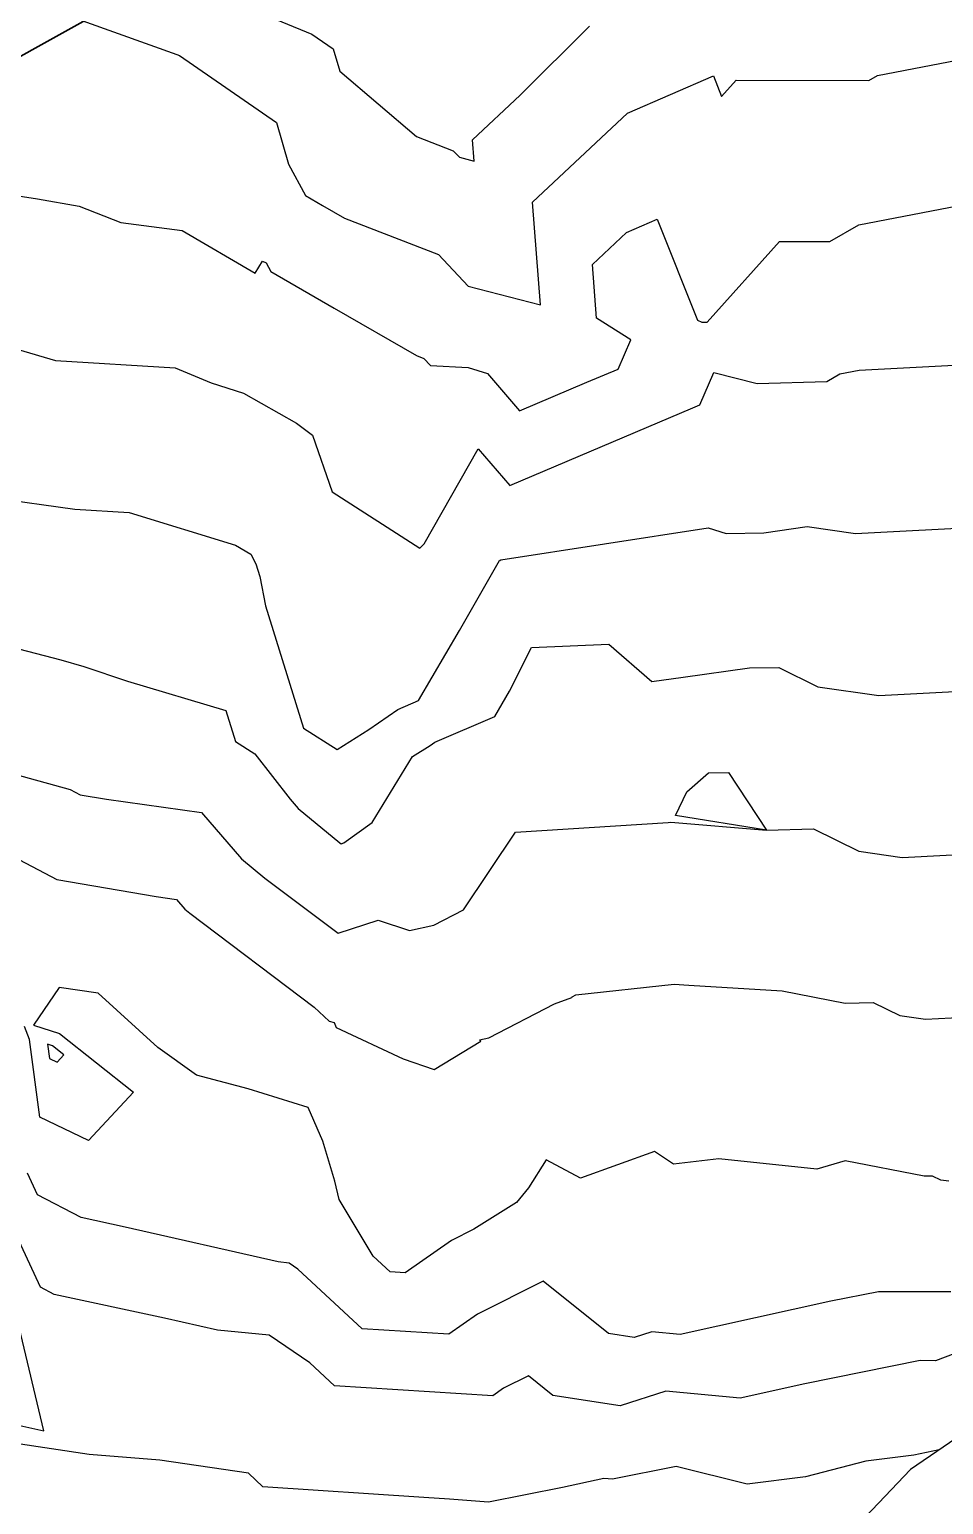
# Model space of a CAD drawing. Header units: metres. Extents: x 419533 to 423558, y 4805342 to 4807578.
# Drawn here: x 420783.75 to 420794.35, y 4805839.74 to 4805856.85 of the extents above; entities that cross this region are included whole.
import ezdxf

# ---------------------------------------------------------------- set-up
doc = ezdxf.new("R2010")
doc.units = ezdxf.units.M
doc.linetypes.add('PHANTOM', pattern=[2.5, 1.25, -0.25, 0.25, -0.25, 0.25, -0.25])
for name, color, linetype in [('C-TINN-BNDY', 110, 'Continuous'), ('C-TOPO-MAJR', 9, 'Continuous'), ('C-TOPO-MINR', 8, 'Continuous')]:
    doc.layers.add(name, color=color, linetype=linetype)

# ---------------------------------------------------------------- blocks, each defined once
blk = doc.blocks.new('AN30 +3 +0')
at = {"linetype": 'PHANTOM', "flags": 128}
blk.add_lwpolyline([(-11.38231219508452, 2.793967723846436e-09), (11.38231219508452, 2.793967723846436e-09)], dxfattribs=at)
blk = doc.blocks.new('tower_bases_layout_1')
at = {"color": 31, "lineweight": 30, "true_color": 0xffbd7a, "elevation": 1718.013}
blk.add_lwpolyline([(423449.834, 4807399.592), (423130.593, 4807500.114), (421950.92, 4806612.998), (421795.045, 4806430.988), (421305.015, 4806147.038), (421305.015, 4806147.038), (420630.083, 4805770.97), (419765.157, 4805549.54), (419617.356, 4805580.088)], dxfattribs=at)
at = {"rotation": 29.12628566}
blk.add_blockref('AN30 +3 +0', (420774.5034693689, 4805851.440205995, 1718.013), dxfattribs=at)
blk = doc.blocks.new('leg_extensions_profiles_1')
at = {"layer": 'C-TINN-BNDY', "color": 110, "linetype": 'Continuous', "lineweight": -3, "flags": 128}
blk.add_lwpolyline([(421153.82, 4806042.891), (421085.295, 4806009.979), (421037.348, 4805986.37), (420994.894, 4805949.359), (420921.637, 4805915.578), (420890.205, 4805900.173), (420841.568, 4805872.688), (420793.968, 4805840.145), (420761.057, 4805805.542), (420694.272, 4805788.321), (420637.63, 4805756.679), (420635.977, 4805756.526), (420540.025, 4805730.054), (420500.491, 4805719.481), (420422.087, 4805699.837), (420396.243, 4805692.836), (420350.788, 4805681.109)], dxfattribs=at)
at = {"layer": 'C-TOPO-MAJR', "color": 9, "linetype": 'Continuous', "lineweight": -3, "flags": 128}
for points, elevation in [([(420785.7636530414, 4805857.313878832), (420787.0230761035, 4805856.793173516), (420787.2726819709, 4805856.621115342), (420787.3480315561, 4805856.360220892), (420788.2399518477, 4805855.603802912), (420788.6646692242, 4805855.438803069), (420788.7359115192, 4805855.363663885), (420788.9087373604, 4805855.318723572), (420788.88949663, 4805855.564124867), (420789.4427037037, 4805856.084592593), (420790.2439573171, 4805856.883128049)], 1670), ([(420782.8457358491, 4805849.862725067), (420784.114067729, 4805849.532915006), (420784.3805986486, 4805849.458066217), (420784.8866496815, 4805849.288646497), (420786.0273401869, 4805848.948746729), (420786.1396755814, 4805848.586940697), (420786.3639669422, 4805848.446033058), (420786.7722839506, 4805847.917629629), (420786.8653259453, 4805847.810477183), (420787.3504807861, 4805847.413225764), (420787.366299495, 4805847.401280303), (420787.3965326087, 4805847.411252174), (420787.7242075472, 4805847.647726415), (420788.1940253165, 4805848.414721519), (420788.395483871, 4805848.539812903), (420788.4512251309, 4805848.578329843), (420789.1471464675, 4805848.877436531), (420789.232767799, 4805849.02434295), (420789.3172341824, 4805849.171248151), (420789.5716967384, 4805849.676546148), (420790.4681068493, 4805849.716413699), (420790.9676097561, 4805849.281707318), (420791.330375, 4805849.33325), (420792.1020779768, 4805849.442065332), (420792.4389139073, 4805849.446841059), (420792.8932310728, 4805849.223226881), (420793.600051282, 4805849.12102735), (420797.1955139361, 4805849.310794017)], 1675), ([(420794.8993505585, 4805841.646848982), (420794.2589912329, 4805841.406450959), (420794.0798792319, 4805841.406572511), (420792.7425426483, 4805841.139187247), (420791.9906944445, 4805840.97308165), (420791.128461169, 4805841.051508007), (420790.600823026, 4805840.881422793), (420789.8200638776, 4805841.002475934), (420789.5362688409, 4805841.230634641), (420789.2494881831, 4805841.086412851), (420789.1251106368, 4805840.999602277), (420787.2863689424, 4805841.115575168), (420787.0018373812, 4805841.380143612), (420786.5293461929, 4805841.702564467), (420785.9323062465, 4805841.759921504), (420785.3162859745, 4805841.900611112), (420784.0383814239, 4805842.175686941), (420783.8784238969, 4805842.258925136), (420783.5551943948, 4805842.957135659)], 1680)]:
    blk.add_lwpolyline(points, dxfattribs=dict(at, elevation=elevation))
at = {"layer": 'C-TOPO-MINR', "color": 8, "linetype": 'Continuous', "lineweight": -3, "flags": 128}
for points, elevation in [([(420784.0435886654, 4805857.063677331), (420785.4575703163, 4805856.556214599), (420785.4918736682, 4805856.542031963), (420786.6142273236, 4805855.76837178), (420786.7538581315, 4805855.284906575), (420786.9503798883, 4805854.91982472), (420787.1477739602, 4805854.805431585), (420787.4038754302, 4805854.657770131), (420788.4941662404, 4805854.234199489), (420788.8394173623, 4805853.870063439), (420789.6769579777, 4805853.652275771), (420789.5837144377, 4805854.841528201), (420790.6836740671, 4805855.876391119), (420791.6809194631, 4805856.307229866), (420791.7758135452, 4805856.069929766), (420791.9454967356, 4805856.259528291), (420793.4840762091, 4805856.252414265), (420793.5860412213, 4805856.311858779), (420796.2961718084, 4805856.831958365)], 1671), ([(420782.9884671533, 4805855.013725548), (420783.8453684211, 4805854.879736843), (420784.3266626361, 4805854.79734341), (420784.8111881188, 4805854.60709901), (420785.5202439025, 4805854.514081301), (420786.3684375, 4805854.019625001), (420786.4520412371, 4805854.159175257), (420786.4947345133, 4805854.138460177), (420786.5481452514, 4805854.039238128), (420787.28339783, 4805853.613147076), (420788.2373234687, 4805853.063138334), (420788.3236632566, 4805853.029595908), (420788.4007959927, 4805852.94824408), (420788.8369135201, 4805852.92362972), (420789.0621237993, 4805852.85555603), (420789.4330720372, 4805852.423691711), (420790.2124552802, 4805852.754733297), (420790.5768445879, 4805852.907709533), (420790.7242958777, 4805853.244871675), (420790.3265455247, 4805853.498905092), (420790.2779322455, 4805854.118931536), (420790.6723372698, 4805854.489995277), (420791.0299127517, 4805854.644478188), (420791.4978902027, 4805853.474214527), (420791.54935125, 4805853.45245125), (420791.6091962617, 4805853.449154206), (420792.4498492927, 4805854.388472796), (420793.0321954079, 4805854.385780166), (420793.3669572519, 4805854.580942748), (420794.8350481565, 4805854.862683221)], 1672), ([(420783.6189289805, 4805853.132344788), (420784.0518319672, 4805853.007040983), (420785.4402857143, 4805852.921972281), (420785.8593387816, 4805852.746802378), (420786.2309001848, 4805852.627014787), (420786.845392562, 4805852.279066116), (420787.0329812606, 4805852.140458263), (420787.2597983789, 4805851.482305977), (420788.2774507615, 4805850.829831473), (420788.3264824685, 4805850.880597476), (420788.9531829787, 4805851.98227842), (420789.3192068164, 4805851.556147172), (420791.4446751078, 4805852.458935884), (420791.5237164846, 4805852.49211867), (420791.6871490196, 4805852.86582353), (420792.1886452096, 4805852.738592815), (420792.996513089, 4805852.76178534), (420793.1478732824, 4805852.850026717), (420793.3739245047, 4805852.893408077), (420798.740343606, 4805853.176644913)], 1673), ([(420783.3344444445, 4805851.414777777), (420784.2753722084, 4805851.283084367), (420784.9071018957, 4805851.243452607), (420786.1391703511, 4805850.862980493), (420786.31801812, 4805850.760488109), (420786.3737551402, 4805850.647925233), (420786.4236155219, 4805850.499751114), (420786.48672, 4805850.15926), (420786.9268848837, 4805848.741591861), (420787.3168189135, 4805848.496621731), (420787.6858064516, 4805848.725736657), (420788.0230692263, 4805848.958783595), (420788.2614485928, 4805849.061238943), (420788.7362577943, 4805849.875901815), (420789.2020064378, 4805850.685938841), (420789.2042468085, 4805850.689877204), (420789.2053415957, 4805850.688602634), (420789.2156652893, 4805850.692987603), (420791.6221110075, 4805851.066562501), (420791.8291685761, 4805850.998911621), (420792.2683425077, 4805851.006363914), (420792.7672793388, 4805851.08017686), (420793.3293960114, 4805850.998900095), (420797.967928771, 4805851.243719465)], 1674), ([(420782.6123051844, 4805848.475428647), (420784.2226921444, 4805848.031298302), (420784.3371699475, 4805847.970448163), (420784.6431501225, 4805847.918547794), (420785.7440835763, 4805847.762411078), (420786.20952412, 4805847.226383312), (420786.4810484716, 4805847.004055459), (420787.3294308081, 4805846.363401515), (420787.7922026316, 4805846.516038815), (420788.1588370909, 4805846.395895272), (420788.4393531995, 4805846.456265997), (420788.7834548387, 4805846.634655484), (420789.3873118483, 4805847.537672985), (420791.1563697148, 4805847.646846607), (420791.1870779436, 4805847.650233831), (420792.296, 4805847.56), (420791.2414238683, 4805847.730670782), (420791.3740894309, 4805848.002939024), (420791.6260035587, 4805848.223004448), (420791.8584265506, 4805848.22947334), (420792.296, 4805847.56), (420792.8428682121, 4805847.574637027), (420793.368940074, 4805847.315705302), (420793.8707065527, 4805847.243154606), (420796.4230991011, 4805847.37786857)], 1676), ([(420783.6345817409, 4805847.214950106), (420784.0661725722, 4805846.985540027), (420785.2197432598, 4805846.789871324), (420785.4544820214, 4805846.756580175), (420785.5537222946, 4805846.642289439), (420785.6116161572, 4805846.594885153), (420787.0527032258, 4805845.506651613), (420787.2273256379, 4805845.344533415), (420787.282325752, 4805845.327629494), (420787.3076180328, 4805845.26965082), (420788.0848066225, 4805844.906463576), (420788.4451252236, 4805844.78416458), (420788.9862676056, 4805845.112694836), (420788.9683515982, 4805845.128894977), (420789.0786254705, 4805845.152627353), (420789.8375909091, 4805845.546090909), (420790.04021875, 4805845.61728125), (420790.0427894737, 4805845.627421052), (420790.0845714286, 4805845.648428571), (420791.2285373134, 4805845.774611941), (420791.3976949152, 4805845.760847458), (420792.4810415512, 4805845.696288088), (420793.2101806293, 4805845.552644053), (420793.533563671, 4805845.56129946), (420793.8446490752, 4805845.408183724), (420794.1413618234, 4805845.365281861), (420795.6506842662, 4805845.444943123)], 1677), ([(420794.412017094, 4805843.487409117), (420794.3203580764, 4805843.500662145), (420794.2242591299, 4805843.547961893), (420794.1243612587, 4805843.545288108), (420793.2080140187, 4805843.725813084), (420792.8805430328, 4805843.626983607), (420791.7448416887, 4805843.74608971), (420791.2203634409, 4805843.687075268), (420790.9980501193, 4805843.83249642), (420790.1403874539, 4805843.523250923), (420789.7428994083, 4805843.735195266), (420789.5379156626, 4805843.412168674), (420789.3969139785, 4805843.241419354), (420788.9041298406, 4805842.933323462), (420788.6431366322, 4805842.802070162), (420788.105544646, 4805842.426852366), (420787.9315758755, 4805842.437824903), (420787.7362379421, 4805842.619457664), (420787.3418722359, 4805843.275199017), (420787.2929565217, 4805843.487347826), (420787.1532031872, 4805843.953573706), (420786.9829860601, 4805844.34377036), (420786.2866, 4805844.5578), (420785.6869122257, 4805844.718329154), (420785.2386313993, 4805845.038324231), (420784.5481637852, 4805845.6674404), (420784.0955062138, 4805845.734888981), (420783.7980691244, 4805845.298184332), (420784.0984381444, 4805845.200789948), (420784.956084788, 4805844.521112219), (420784.4358696511, 4805843.961718236), (420783.8714528651, 4805844.229977818), (420783.7512653465, 4805845.131615842), (420783.6923137697, 4805845.280597442)], 1678), ([(420794.4354295891, 4805842.205903014), (420793.5978175846, 4805842.206471451), (420793.0439236393, 4805842.095726645), (420791.29625, 4805841.709613637), (420790.9659311449, 4805841.739658527), (420790.7637946325, 4805841.674499417), (420790.4646882591, 4805841.720874494), (420789.7094728955, 4805842.328034376), (420788.9463124077, 4805841.944241507), (420788.6153276414, 4805841.713227321), (420787.6089724089, 4805841.776700036), (420786.8640337909, 4805842.469372756), (420786.7618335026, 4805842.53911269), (420786.6326932007, 4805842.551519071), (420784.8609125683, 4805842.956166667), (420784.3514413013, 4805843.065833098), (420783.842231532, 4805843.33081408), (420783.7263333334, 4805843.581166667)], 1679), ([(420794.2986737498, 4805840.371073862), (420794.00625, 4805840.309333333), (420793.449343832, 4805840.242091863), (420792.7511312217, 4805840.059662142), (420792.0744555113, 4805839.975479416), (420791.2495578447, 4805840.177438986), (420790.5100681004, 4805840.032301075), (420790.4121032028, 4805840.040010676), (420789.932971831, 4805839.935394366), (420789.0721755102, 4805839.766689796), (420788.619835443, 4805839.799548524), (420788.3226810036, 4805839.81772043), (420786.4564331337, 4805839.94452495), (420786.29024, 4805840.103200001), (420785.2618424242, 4805840.253678787), (420784.4428613139, 4805840.319372263), (420782.692, 4805840.582425532)], 1681)]:
    blk.add_lwpolyline(points, dxfattribs=dict(at, elevation=elevation))
for points, elevation in [([(420784.0185412371, 4805845.059681701), (420783.9611860465, 4805845.07827907), (420783.9835908811, 4805844.91019963), (420784.0704976959, 4805844.868894009), (420784.1505985038, 4805844.955027431), (420784.0185412371, 4805845.059681701)], 1677), ([(420782.2305282258, 4805841.838282258), (420782.7299503946, 4805840.857366404), (420783.9179438202, 4805840.591400749), (420783.6327157816, 4805841.795971578), (420783.3840554562, 4805842.333104651), (420782.2358809325, 4805843.434943381), (420782.2305282258, 4805841.838282258)], 1681)]:
    blk.add_lwpolyline(points, close=True, dxfattribs=dict(at, elevation=elevation))

msp = doc.modelspace()

# ---------------------------------------------------------------- linework, layer by layer
at = {"layer": 'C-TOPO-MAJR', "color": 9, "linetype": 'Continuous', "lineweight": -3, "flags": 128}
for points, elevation in [([(420785.7636530414, 4805857.313878832), (420787.0230761035, 4805856.793173516), (420787.2726819709, 4805856.621115342), (420787.3480315561, 4805856.360220892), (420788.2399518477, 4805855.603802912), (420788.6646692242, 4805855.438803069), (420788.7359115192, 4805855.363663885), (420788.9087373604, 4805855.318723572), (420788.88949663, 4805855.564124867), (420789.4427037037, 4805856.084592593), (420790.2439573171, 4805856.883128049)], 1670), ([(420782.8457358491, 4805849.862725067), (420784.114067729, 4805849.532915006), (420784.3805986486, 4805849.458066217), (420784.8866496815, 4805849.288646497), (420786.0273401869, 4805848.948746729), (420786.1396755814, 4805848.586940697), (420786.3639669422, 4805848.446033058), (420786.7722839506, 4805847.917629629), (420786.8653259453, 4805847.810477183), (420787.3504807861, 4805847.413225764), (420787.366299495, 4805847.401280303), (420787.3965326087, 4805847.411252174), (420787.7242075472, 4805847.647726415), (420788.1940253165, 4805848.414721519), (420788.395483871, 4805848.539812903), (420788.4512251309, 4805848.578329843), (420789.1471464675, 4805848.877436531), (420789.232767799, 4805849.02434295), (420789.3172341824, 4805849.171248151), (420789.5716967384, 4805849.676546148), (420790.4681068493, 4805849.716413699), (420790.9676097561, 4805849.281707318), (420791.330375, 4805849.33325), (420792.1020779768, 4805849.442065332), (420792.4389139073, 4805849.446841059), (420792.8932310728, 4805849.223226881), (420793.600051282, 4805849.12102735), (420797.1955139361, 4805849.310794017)], 1675), ([(420794.8993505585, 4805841.646848982), (420794.2589912329, 4805841.406450959), (420794.0798792319, 4805841.406572511), (420792.7425426483, 4805841.139187247), (420791.9906944445, 4805840.97308165), (420791.128461169, 4805841.051508007), (420790.600823026, 4805840.881422793), (420789.8200638776, 4805841.002475934), (420789.5362688409, 4805841.230634641), (420789.2494881831, 4805841.086412851), (420789.1251106368, 4805840.999602277), (420787.2863689424, 4805841.115575168), (420787.0018373812, 4805841.380143612), (420786.5293461929, 4805841.702564467), (420785.9323062465, 4805841.759921504), (420785.3162859745, 4805841.900611112), (420784.0383814239, 4805842.175686941), (420783.8784238969, 4805842.258925136), (420783.5551943948, 4805842.957135659)], 1680)]:
    msp.add_lwpolyline(points, dxfattribs=dict(at, elevation=elevation))
at = {"layer": 'C-TOPO-MINR', "color": 8, "linetype": 'Continuous', "lineweight": -3, "flags": 128}
for points, elevation in [([(420784.0435886654, 4805857.063677331), (420785.4575703163, 4805856.556214599), (420785.4918736682, 4805856.542031963), (420786.6142273236, 4805855.76837178), (420786.7538581315, 4805855.284906575), (420786.9503798883, 4805854.91982472), (420787.1477739602, 4805854.805431585), (420787.4038754302, 4805854.657770131), (420788.4941662404, 4805854.234199489), (420788.8394173623, 4805853.870063439), (420789.6769579777, 4805853.652275771), (420789.5837144377, 4805854.841528201), (420790.6836740671, 4805855.876391119), (420791.6809194631, 4805856.307229866), (420791.7758135452, 4805856.069929766), (420791.9454967356, 4805856.259528291), (420793.4840762091, 4805856.252414265), (420793.5860412213, 4805856.311858779), (420796.2961718084, 4805856.831958365)], 1671), ([(420782.9884671533, 4805855.013725548), (420783.8453684211, 4805854.879736843), (420784.3266626361, 4805854.79734341), (420784.8111881188, 4805854.60709901), (420785.5202439025, 4805854.514081301), (420786.3684375, 4805854.019625001), (420786.4520412371, 4805854.159175257), (420786.4947345133, 4805854.138460177), (420786.5481452514, 4805854.039238128), (420787.28339783, 4805853.613147076), (420788.2373234687, 4805853.063138334), (420788.3236632566, 4805853.029595908), (420788.4007959927, 4805852.94824408), (420788.8369135201, 4805852.92362972), (420789.0621237993, 4805852.85555603), (420789.4330720372, 4805852.423691711), (420790.2124552802, 4805852.754733297), (420790.5768445879, 4805852.907709533), (420790.7242958777, 4805853.244871675), (420790.3265455247, 4805853.498905092), (420790.2779322455, 4805854.118931536), (420790.6723372698, 4805854.489995277), (420791.0299127517, 4805854.644478188), (420791.4978902027, 4805853.474214527), (420791.54935125, 4805853.45245125), (420791.6091962617, 4805853.449154206), (420792.4498492927, 4805854.388472796), (420793.0321954079, 4805854.385780166), (420793.3669572519, 4805854.580942748), (420794.8350481565, 4805854.862683221)], 1672), ([(420783.6189289805, 4805853.132344788), (420784.0518319672, 4805853.007040983), (420785.4402857143, 4805852.921972281), (420785.8593387816, 4805852.746802378), (420786.2309001848, 4805852.627014787), (420786.845392562, 4805852.279066116), (420787.0329812606, 4805852.140458263), (420787.2597983789, 4805851.482305977), (420788.2774507615, 4805850.829831473), (420788.3264824685, 4805850.880597476), (420788.9531829787, 4805851.98227842), (420789.3192068164, 4805851.556147172), (420791.4446751078, 4805852.458935884), (420791.5237164846, 4805852.49211867), (420791.6871490196, 4805852.86582353), (420792.1886452096, 4805852.738592815), (420792.996513089, 4805852.76178534), (420793.1478732824, 4805852.850026717), (420793.3739245047, 4805852.893408077), (420798.740343606, 4805853.176644913)], 1673), ([(420783.3344444445, 4805851.414777777), (420784.2753722084, 4805851.283084367), (420784.9071018957, 4805851.243452607), (420786.1391703511, 4805850.862980493), (420786.31801812, 4805850.760488109), (420786.3737551402, 4805850.647925233), (420786.4236155219, 4805850.499751114), (420786.48672, 4805850.15926), (420786.9268848837, 4805848.741591861), (420787.3168189135, 4805848.496621731), (420787.6858064516, 4805848.725736657), (420788.0230692263, 4805848.958783595), (420788.2614485928, 4805849.061238943), (420788.7362577943, 4805849.875901815), (420789.2020064378, 4805850.685938841), (420789.2042468085, 4805850.689877204), (420789.2053415957, 4805850.688602634), (420789.2156652893, 4805850.692987603), (420791.6221110075, 4805851.066562501), (420791.8291685761, 4805850.998911621), (420792.2683425077, 4805851.006363914), (420792.7672793388, 4805851.08017686), (420793.3293960114, 4805850.998900095), (420797.967928771, 4805851.243719465)], 1674), ([(420782.6123051844, 4805848.475428647), (420784.2226921444, 4805848.031298302), (420784.3371699475, 4805847.970448163), (420784.6431501225, 4805847.918547794), (420785.7440835763, 4805847.762411078), (420786.20952412, 4805847.226383312), (420786.4810484716, 4805847.004055459), (420787.3294308081, 4805846.363401515), (420787.7922026316, 4805846.516038815), (420788.1588370909, 4805846.395895272), (420788.4393531995, 4805846.456265997), (420788.7834548387, 4805846.634655484), (420789.3873118483, 4805847.537672985), (420791.1563697148, 4805847.646846607), (420791.1870779436, 4805847.650233831), (420792.296, 4805847.56), (420791.2414238683, 4805847.730670782), (420791.3740894309, 4805848.002939024), (420791.6260035587, 4805848.223004448), (420791.8584265506, 4805848.22947334), (420792.296, 4805847.56), (420792.8428682121, 4805847.574637027), (420793.368940074, 4805847.315705302), (420793.8707065527, 4805847.243154606), (420796.4230991011, 4805847.37786857)], 1676), ([(420783.6345817409, 4805847.214950106), (420784.0661725722, 4805846.985540027), (420785.2197432598, 4805846.789871324), (420785.4544820214, 4805846.756580175), (420785.5537222946, 4805846.642289439), (420785.6116161572, 4805846.594885153), (420787.0527032258, 4805845.506651613), (420787.2273256379, 4805845.344533415), (420787.282325752, 4805845.327629494), (420787.3076180328, 4805845.26965082), (420788.0848066225, 4805844.906463576), (420788.4451252236, 4805844.78416458), (420788.9862676056, 4805845.112694836), (420788.9683515982, 4805845.128894977), (420789.0786254705, 4805845.152627353), (420789.8375909091, 4805845.546090909), (420790.04021875, 4805845.61728125), (420790.0427894737, 4805845.627421052), (420790.0845714286, 4805845.648428571), (420791.2285373134, 4805845.774611941), (420791.3976949152, 4805845.760847458), (420792.4810415512, 4805845.696288088), (420793.2101806293, 4805845.552644053), (420793.533563671, 4805845.56129946), (420793.8446490752, 4805845.408183724), (420794.1413618234, 4805845.365281861), (420795.6506842662, 4805845.444943123)], 1677), ([(420794.412017094, 4805843.487409117), (420794.3203580764, 4805843.500662145), (420794.2242591299, 4805843.547961893), (420794.1243612587, 4805843.545288108), (420793.2080140187, 4805843.725813084), (420792.8805430328, 4805843.626983607), (420791.7448416887, 4805843.74608971), (420791.2203634409, 4805843.687075268), (420790.9980501193, 4805843.83249642), (420790.1403874539, 4805843.523250923), (420789.7428994083, 4805843.735195266), (420789.5379156626, 4805843.412168674), (420789.3969139785, 4805843.241419354), (420788.9041298406, 4805842.933323462), (420788.6431366322, 4805842.802070162), (420788.105544646, 4805842.426852366), (420787.9315758755, 4805842.437824903), (420787.7362379421, 4805842.619457664), (420787.3418722359, 4805843.275199017), (420787.2929565217, 4805843.487347826), (420787.1532031872, 4805843.953573706), (420786.9829860601, 4805844.34377036), (420786.2866, 4805844.5578), (420785.6869122257, 4805844.718329154), (420785.2386313993, 4805845.038324231), (420784.5481637852, 4805845.6674404), (420784.0955062138, 4805845.734888981), (420783.7980691244, 4805845.298184332), (420784.0984381444, 4805845.200789948), (420784.956084788, 4805844.521112219), (420784.4358696511, 4805843.961718236), (420783.8714528651, 4805844.229977818), (420783.7512653465, 4805845.131615842), (420783.6923137697, 4805845.280597442)], 1678), ([(420794.4354295891, 4805842.205903014), (420793.5978175846, 4805842.206471451), (420793.0439236393, 4805842.095726645), (420791.29625, 4805841.709613637), (420790.9659311449, 4805841.739658527), (420790.7637946325, 4805841.674499417), (420790.4646882591, 4805841.720874494), (420789.7094728955, 4805842.328034376), (420788.9463124077, 4805841.944241507), (420788.6153276414, 4805841.713227321), (420787.6089724089, 4805841.776700036), (420786.8640337909, 4805842.469372756), (420786.7618335026, 4805842.53911269), (420786.6326932007, 4805842.551519071), (420784.8609125683, 4805842.956166667), (420784.3514413013, 4805843.065833098), (420783.842231532, 4805843.33081408), (420783.7263333334, 4805843.581166667)], 1679), ([(420794.2986737498, 4805840.371073862), (420794.00625, 4805840.309333333), (420793.449343832, 4805840.242091863), (420792.7511312217, 4805840.059662142), (420792.0744555113, 4805839.975479416), (420791.2495578447, 4805840.177438986), (420790.5100681004, 4805840.032301075), (420790.4121032028, 4805840.040010676), (420789.932971831, 4805839.935394366), (420789.0721755102, 4805839.766689796), (420788.619835443, 4805839.799548524), (420788.3226810036, 4805839.81772043), (420786.4564331337, 4805839.94452495), (420786.29024, 4805840.103200001), (420785.2618424242, 4805840.253678787), (420784.4428613139, 4805840.319372263), (420782.692, 4805840.582425532)], 1681)]:
    msp.add_lwpolyline(points, dxfattribs=dict(at, elevation=elevation))
for points, elevation in [([(420784.0185412371, 4805845.059681701), (420783.9611860465, 4805845.07827907), (420783.9835908811, 4805844.91019963), (420784.0704976959, 4805844.868894009), (420784.1505985038, 4805844.955027431), (420784.0185412371, 4805845.059681701)], 1677), ([(420782.2305282258, 4805841.838282258), (420782.7299503946, 4805840.857366404), (420783.9179438202, 4805840.591400749), (420783.6327157816, 4805841.795971578), (420783.3840554562, 4805842.333104651), (420782.2358809325, 4805843.434943381), (420782.2305282258, 4805841.838282258)], 1681)]:
    msp.add_lwpolyline(points, close=True, dxfattribs=dict(at, elevation=elevation))

# ---------------------------------------------------------------- block references
for name in ['leg_extensions_profiles_1', 'tower_bases_layout_1']:
    msp.add_blockref(name, (0, 0))

doc.saveas('drawing.dxf')
